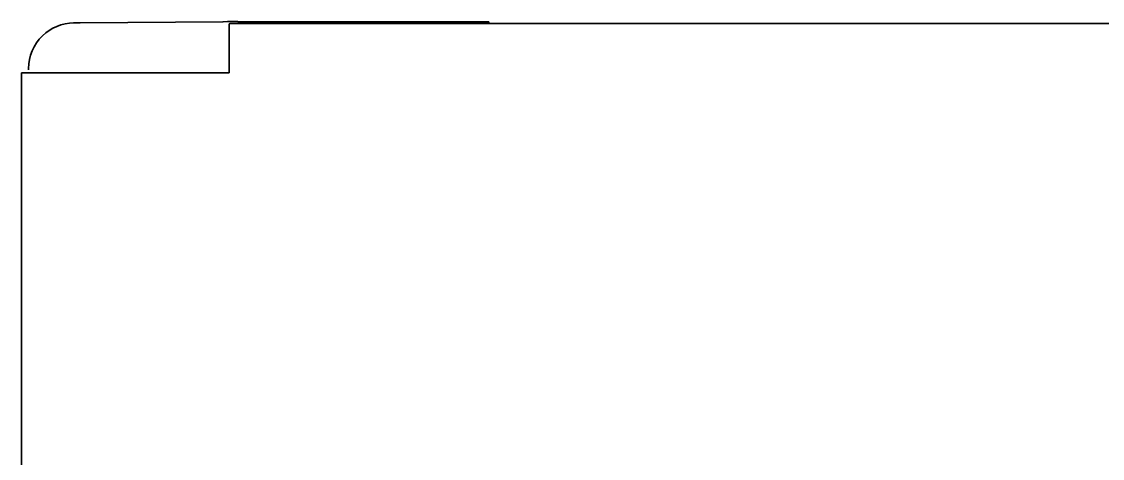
# Model space of a CAD drawing. Extents: x 6569 to 10251, y -294 to 3435.
# Drawn here: x 8534.06 to 8575.71, y 1004.08 to 1020.9 of the extents above; entities that cross this region are included whole.
import ezdxf

# ---------------------------------------------------------------- set-up
doc = ezdxf.new("R2010")
doc.units = 0
doc.header["$LTSCALE"] = 5
doc.layers.add('1', color=7, linetype='CONTINUOUS', true_color=0xffffff)

msp = doc.modelspace()

# ---------------------------------------------------------------- linework, layer by layer
at = {"layer": '1', "color": 7, "linetype": 'Continuous', "lineweight": 35}
for p, q in [((8536.07, 1020.851), (8536.32, 1020.853)), ((8536.32, 1020.853), (8541.831, 1020.901)), ((8541.831, 1020.901), (8541.994, 1020.903)), ((8542.064, 1020.796), (8542.064, 1019.026)), ((8542.091, 1020.826), (9064.037, 1020.826)), ((8542.4, 1020.901), (8551.479, 1020.901)), ((8551.885, 1020.9), (8552.064, 1020.901)), ((8552.064, 1020.901), (8552.064, 1020.826)), ((8534.064, 1018.926), (8535.864, 1018.926)), ((8534.064, 1018.926), (8534.064, 225.024)), ((8534.335, 1019.101), (8534.335, 1019.051)), ((8542.064, 1018.926), (8535.864, 1018.926)), ((8542.064, 1019.026), (8542.064, 1018.926))]:
    msp.add_line(p, q, dxfattribs=at)
msp.add_arc((8536.085, 1019.101), 1.75, 134.2593, 180.1624, dxfattribs=at)
for centre, major_axis, ratio, start_param, end_param in [((8536.086, 1019.101), (0.015, -1.75), 0.999391, 3.141593, 3.90396), ((8543.814, 1020.926), (2, 0.017), 0.008726, 3.568595, 3.926915), ((8550.064, 1020.876), (2, 0.017), 0.008726, 0.427002, 0.785322)]:
    msp.add_ellipse(centre, major_axis=major_axis, ratio=ratio, start_param=start_param, end_param=end_param, dxfattribs=at)
for points in [[(8541.831, 1020.901), (8541.826, 1020.901), (8541.817, 1020.898), (8541.814, 1020.888), (8541.814, 1020.882)], [(8542.091, 1020.826), (8542.073, 1020.826), (8542.064, 1020.816), (8542.064, 1020.796)]]:
    msp.add_open_spline(points, degree=3, dxfattribs=at)

doc.saveas('drawing.dxf')
